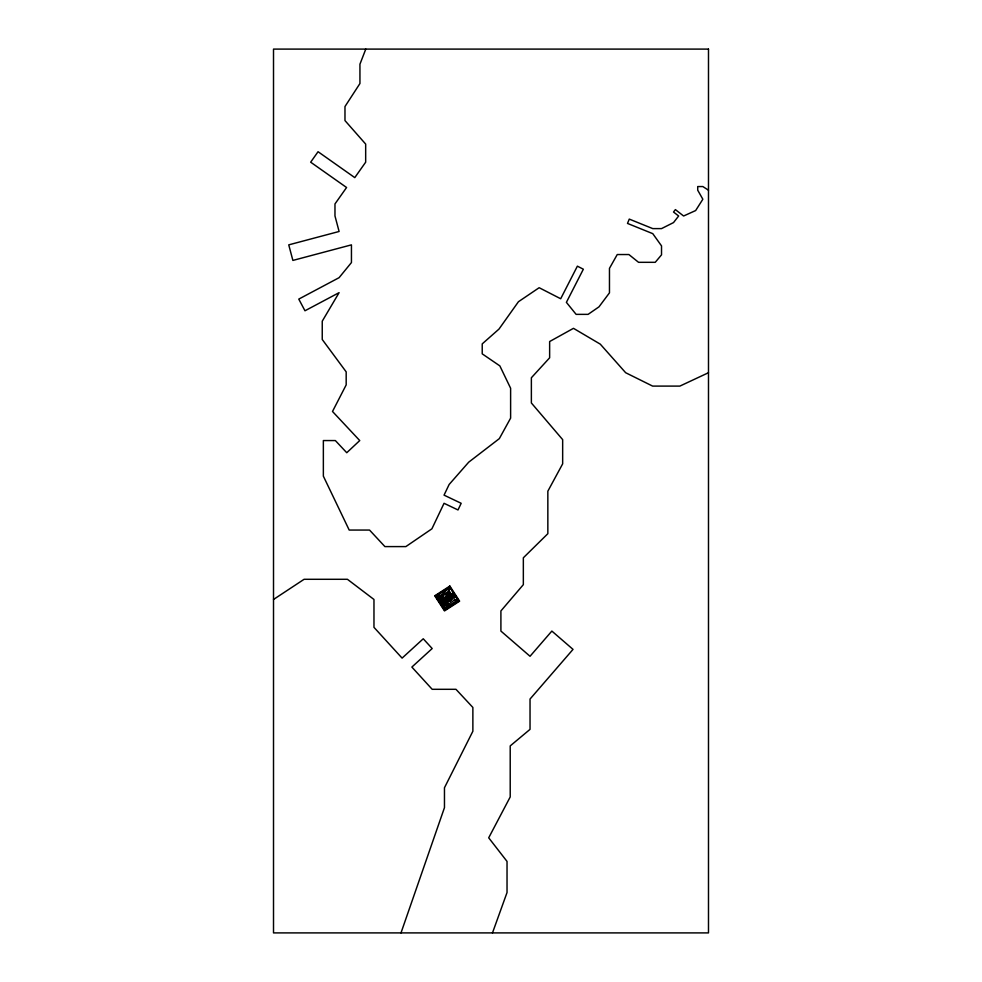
<?xml version="1.0" encoding="UTF-8"?>
<svg xmlns="http://www.w3.org/2000/svg" width="982" height="982" viewBox="0 0 982 982"><rect width="100%" height="100%" fill="white"/><g stroke="black" fill="none" stroke-linecap="round" stroke-linejoin="round"><path stroke-width="1.47" d="M446.123 598.234L447.043 602.531L447.559 600.898L451.732 599.081L451.536 595.141M444.33 600.027L443.815 600.419L445.092 597.412L443.778 601.045L447.055 601.61L443.815 600.419L444.969 597.535L443.471 599.499L443.704 600.444L446.92 601.365L447.559 600.898L446.012 598.946L446.736 596.111L449.437 596.725L447.485 601.119C446.172 598.873 451.401 598.615 449.228 596.86L447.141 598.026M446.159 603.304L447.289 603.095L447.326 603.807L446.7 602.899L447.326 603.807L446.123 603.856C446.515 603.451 446.454 603.685 446.184 603.807L446.761 604.028M450.996 599.388L450.554 594.859L453.009 596.307L452.972 594.859L454.531 594.38L455.378 597.105L454.776 596.688M451.389 594.392L449.388 593.57L448.209 594.171L449.179 596.884L448.479 600.861L446.012 598.946L446.736 596.111L449.437 596.725L449.744 598.112L447.571 599.511L446.012 598.946L446.736 596.111L449.744 598.112L449.228 596.86L447.583 599.069C444.085 599.634 448.074 593.754 448.651 598.148M448.934 598.578L449.044 596.982L451.794 595.202L452.972 594.859L453.635 596L451.794 595.202L451.953 596.074M450.443 596.074L448.725 595.325L446.368 596.479L446.614 595.043L448.209 594.171L451.352 593.607L454.531 594.38M445.325 602.126L445.153 603.083L442.637 601.131L440.218 596.184M445.362 604.347L445.288 602.85L446.54 602.027L447.878 602.715L447.952 604.212L446.7 605.035L445.362 604.347L446.307 602.788L445.153 600.677L443.913 601.131L444.515 597.878L441.986 594.785L441.348 595.828L441.618 599.413L441.986 594.785L449.388 593.57L448.418 593.018L445.656 594.147M445.754 604.09L446.54 602.027M439.617 597.314L447.571 588.856L454.752 599.671L458.852 600.996L449.388 586.352M458.852 600.996L444.674 610.166L435.505 595.988L449.682 586.819L458.091 600.837L444.846 609.405M453.844 596.479L455.378 597.105M454.752 599.671L446 606.054L445.153 605.882L438.107 594.982M443.778 601.045L444.515 597.878L444.232 600.088L442.784 598.676M446.822 599.499L446.147 601.978L447.252 599.474L446.307 598.75L447.375 599.278L449.547 597.866M445.902 603.991L446.159 603.046L445.288 602.85M451.045 600.137L451.646 598.971L451.045 600.137L450.333 599.609M401 932.9L444.465 807.634L444.465 787.748L472.87 731.246L472.87 707.457L455.967 689.303L432.178 689.303L411.875 667.073L432.178 648.537L423.254 638.779L402.092 658.112L373.97 627.338L373.97 599.474L347.419 579.294L304.101 579.294L273.512 599.474M448.946 600.333L450.235 599.241L449.179 596.884L447.424 598.971L448.713 598.787L449.437 596.725L446.822 596.418L447.178 597.154M492.485 932.9L507.031 892.528L507.031 861.423L488.705 837.806L510.21 796.954L510.21 745.915L530.034 729.356L530.034 699.049L573.022 649.384L551.859 631.07L530.034 656.283L500.906 631.07L500.906 610.939L523.345 584.646L523.345 557.801L547.846 533.692L547.846 491.196L562.661 463.835L562.661 439.629L531.372 402.976L531.372 377.763L549.638 357.804L549.638 341.54L573.476 328.332L600.272 344.142L625.657 372.718L652.625 386.098L679.875 386.098L708.488 372.718M451.585 598.713L450.836 600.333L452.947 596.921L451.855 596.847M365.783 49.1L359.94 64.198L359.94 83.519L344.977 106.547L344.977 120.577L365.672 144.084L365.672 162.19L354.784 177.619L318.058 151.719L310.668 162.19L346.572 187.501L334.972 203.949L334.972 215.954L339.097 231.482L288.745 244.862L292.882 260.426L351.446 244.862L351.446 262.55L339.097 277.673L298.774 299.105L304.972 310.778L339.097 292.648L322.243 321.188L322.243 339.49L346.18 371.871L346.18 384.895L332.505 411.47L359.743 440.562L346.756 452.727L335.353 440.562L323.36 440.562L323.36 476.147L349.199 530.059L369.539 530.059L384.907 546.593L405.861 546.593L431.896 528.819L444.048 503.3L458.005 509.953L461.172 503.3L444.048 495.137L449.13 484.494L468.709 462.178L499.335 438.623L510.615 418.136L510.615 388.246L499.85 365.893L482.223 353.851L482.223 343.884L498.991 329.08L518.435 301.732L539.155 287.714L560.697 298.749L577.379 266.159L583.345 269.215L566.393 302.346L576.115 314.363L588.108 314.363L598.983 306.85L609.466 292.845L609.466 268.356L617.248 254.534L628.885 254.534L638.558 262.317L655.239 262.317L661.524 254.841L661.524 245.893L652.772 233.655L627.51 223.43L629.266 219.096L652.772 228.61L661.524 228.61L673.517 222.583L678.648 216.003L673.517 212.014L675.395 209.608L683.607 216.003L695.649 210.553L702.854 199.236L697.723 190.213L697.723 186.555L702.854 186.555L708.488 190.213M446.429 599.388L445.239 601.61L446.687 599.462M447.952 600.223L446.552 602.187L448.357 600.542M443.471 599.499L445.092 597.412M449.081 598.173L449.842 597.375L449.228 596.86L449.817 597.866L451.978 596.811L449.83 597.535M446.368 596.479L449.388 593.57L446.614 595.043M447.485 596.074L446.38 596.811L447.583 599.069M449.388 593.57L447.51 594.785L441.986 594.785M436.266 596.148L449.523 587.592L449.216 591.103L450.726 594.589M437.53 596.418L439.875 594.908M439.801 596.455L449.216 591.103L448.357 590.918L450.382 594.515M446.7 596.982L447.51 596.467M443.913 600.297L444.674 599.806L443.618 599.916M446.663 603.5L447.878 602.715M446.65 604.04L447.326 603.807L446.7 602.899L447.08 603.77M456.826 600.567L445.116 608.14L437.039 595.657M449.793 597.363L451.671 596.369L449.547 597.252L449.817 597.866M447.51 600.493L450.419 600.653L446.736 600.554M447.043 604.409L447.952 604.212M449.4 598.284L451.536 597.842L449.682 598.001M450.419 600.653L445.914 600.837M446.736 601.34L450.161 600.751M446.38 599.376L447.448 599.229M446.012 598.946L448.713 598.787M447.424 598.971L450.112 600.1L449.118 598.578M451.499 595.976L455.771 596.455L450.91 595.46M451.794 595.202L453.095 595.878M444.92 601.131L443.655 600.468L443.913 601.131M451.352 593.607L452.714 594.576M445.386 602.948L446.061 603.513M448.418 593.018L450.075 594.957M441.348 595.828L442.133 596.823M448.762 588.083L449.253 588.844M435.21 595.522L444.674 610.166M444.245 599.057L445.288 601.463M447.068 602.874L446.098 600.493L447.043 602.531M453.88 596.049L453.709 596.896L453.88 596.049M449.854 586.058L434.744 595.816L444.515 610.927L459.625 601.156L449.854 586.058M708.488 49.1L273.512 49.1L273.512 932.9L708.488 932.9L708.488 49.1"/></g></svg>
